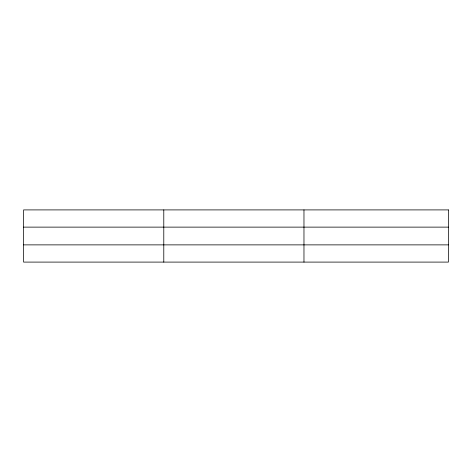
<?xml version="1.0" encoding="UTF-8"?>
<svg xmlns="http://www.w3.org/2000/svg" width="472" height="472" viewBox="0 0 472 472"><rect width="100%" height="100%" fill="white"/><g stroke="black" fill="none" stroke-linecap="round" stroke-linejoin="round"><path stroke-width="0.71" d="M163.784 262.096L163.784 209.904M303.968 262.096L303.968 209.904M23.6 227.126L448.4 227.126M23.6 244.874L448.4 244.874M448.4 209.904L448.4 262.096L23.6 262.096L23.6 209.904L448.4 209.904"/></g></svg>
